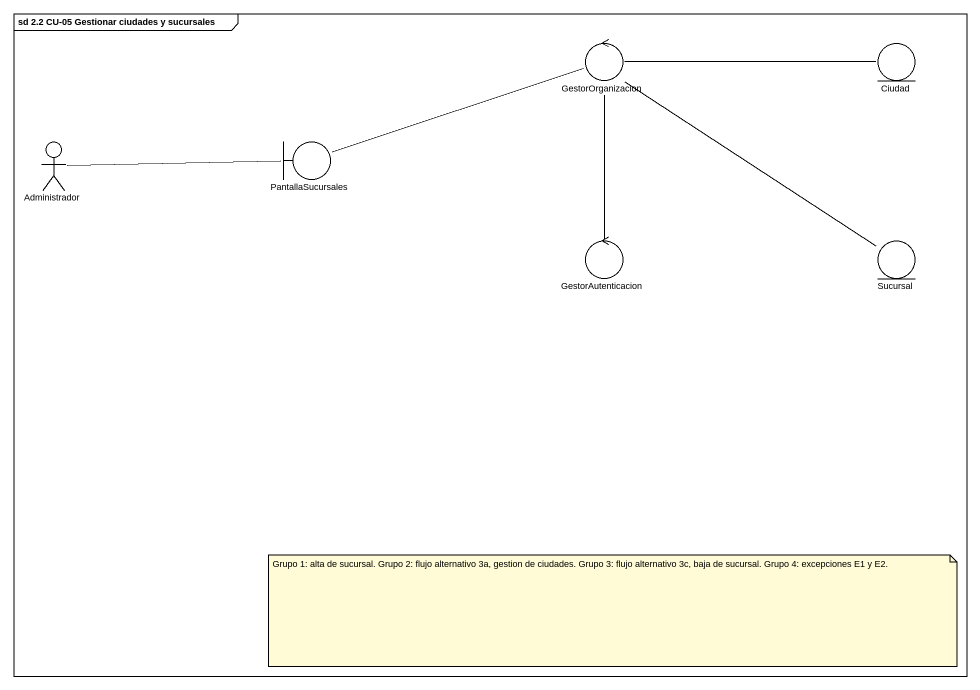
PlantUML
@startuml
mainframe sd 2.2 CU-05 Gestionar ciudades y sucursales
control GestorOrganizacion
entity Ciudad
actor Administrador
boundary PantallaSucursales
control GestorAutenticacion
entity Sucursal
GestorOrganizacion -right- Ciudad
GestorOrganizacion -- GestorAutenticacion
GestorOrganizacion -- Sucursal
Administrador -right- PantallaSucursales
PantallaSucursales -right- GestorOrganizacion
note as N1
  Grupo 1: alta de sucursal. Grupo 2: flujo alternativo 3a, gestion de ciudades. Grupo 3: flujo alternativo 3c, baja de sucursal. Grupo 4: excepciones E1 y E2.
end note
@enduml
